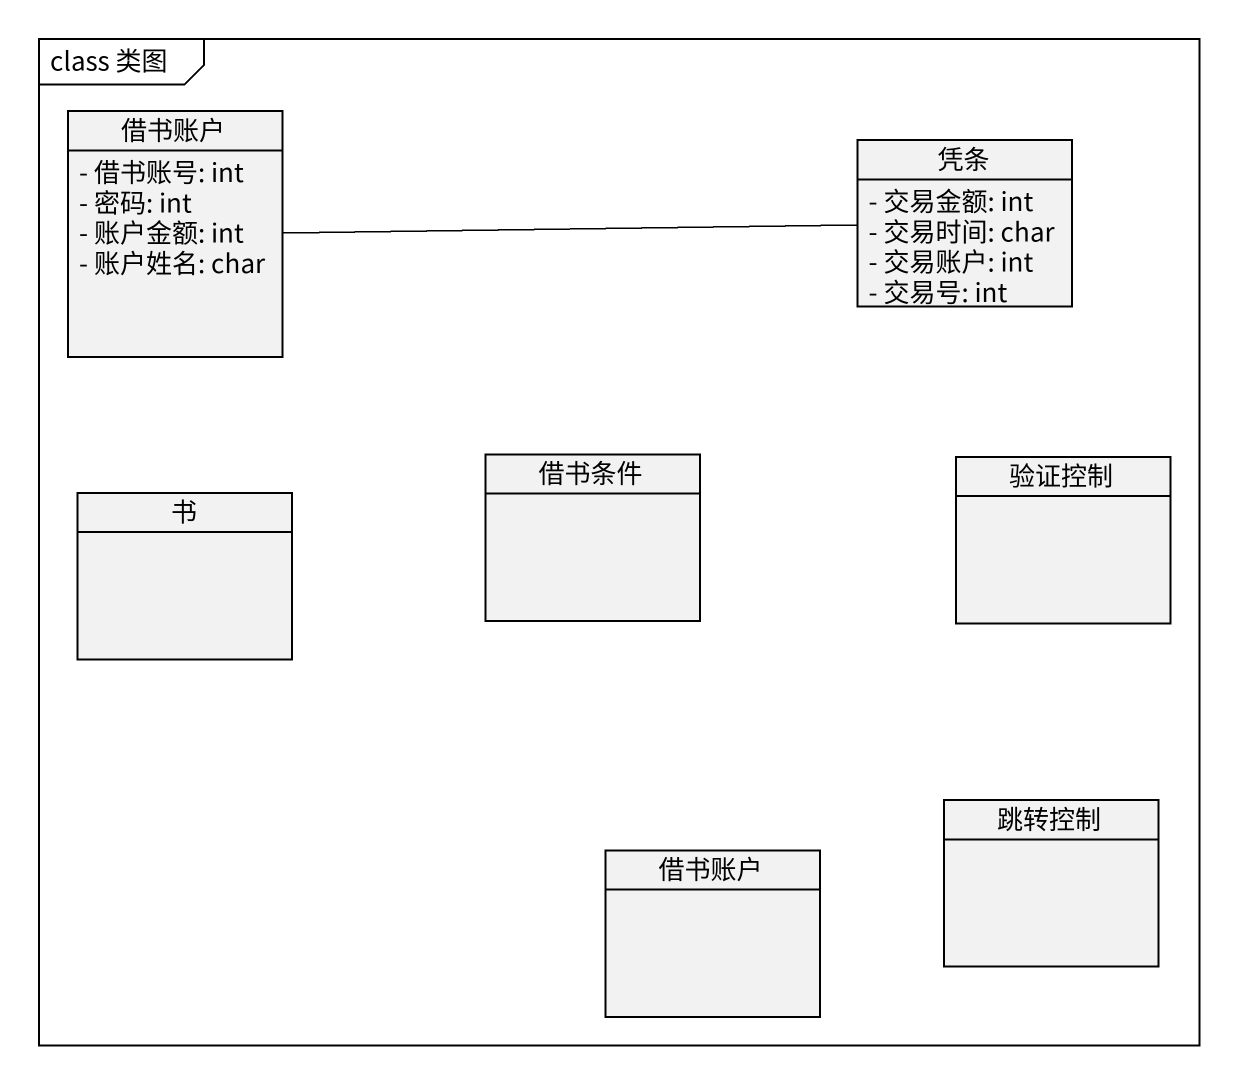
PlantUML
@startuml
mainframe class 类图
hide circle
hide empty members
skinparam classAttributeIconSize 0
class 借书账户 {
  - 借书账号: int
  - 密码: int
  - 账户金额: int
  - 账户姓名: char
}
class 凭条 {
  - 交易金额: int
  - 交易时间: char
  - 交易账户: int
  - 交易号: int
}
class 书
class 借书条件
class 验证控制
class 跳转控制
class "借书账户" as 借书账户_2
借书账户 -right- 凭条
@enduml
